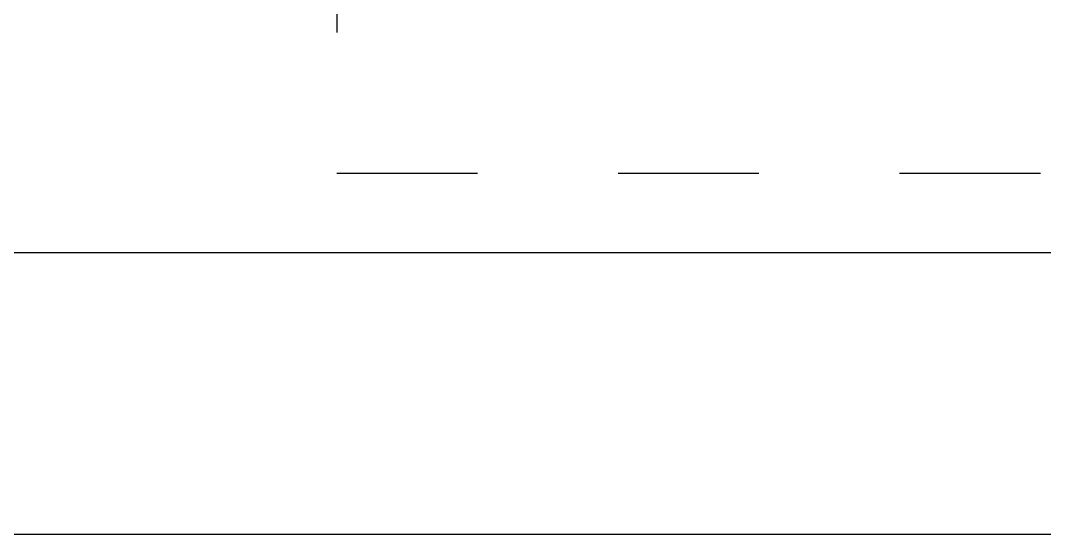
# Model space of a CAD drawing. Header units: millimetres. Extents: x 553474 to 556484, y 6145926 to 6146600.
# Drawn here: x 554117.919 to 554118.646, y 6146170.714 to 6146171.079 of the extents above; entities that cross this region are included whole.
import ezdxf

# ---------------------------------------------------------------- set-up
doc = ezdxf.new("R2010")
doc.units = ezdxf.units.MM
doc.linetypes.add('DASHED', pattern=[5.5, 4, -1.5])
for name, color, linetype in [('DESAGUES PRIMARIOS', 10, 'Continuous'), ('FAISAN', 7, 'Continuous'), ('Muros', 5, 'Continuous')]:
    doc.layers.add(name, color=color, linetype=linetype)

# ---------------------------------------------------------------- blocks, each defined once
blk = doc.blocks.new('A$C5BAE3263')
at = {"layer": 'FAISAN', "color": 3, "linetype": 'DASHED', "ltscale": 0.01, "elevation": 9.796}
blk.add_lwpolyline([(0.90002, 0.25655), (1.50002, 0.25655), (1.50002, 0.85655), (0.90002, 0.85655)], close=True, dxfattribs=at)
at = {"layer": 'Muros', "color": 10, "elevation": 9.796}
for points in [[(1.84002, 2.4), (2.40002, 2.4), (2.40002, 0), (0.00002, 0), (0.00002, 0.42)], [(1.84002, 2.4), (2.40002, 2.4), (2.40002, 0), (0.00002, 0), (0.00002, 0.42)], [(1.84002, 2.2), (2.20002, 2.2), (2.20002, 0.2), (0.20002, 0.2), (0.20002, 0.42)], [(1.84002, 2.2), (2.20002, 2.2), (2.20002, 0.2), (0.20002, 0.2), (0.20002, 0.42)]]:
    blk.add_lwpolyline(points, dxfattribs=at)

msp = doc.modelspace()

# ---------------------------------------------------------------- block references
at = {"layer": 'DESAGUES PRIMARIOS', "color": 254, "lineweight": 5}
msp.add_blockref('A$C5BAE3263', (554117.24334, 6146170.71367), dxfattribs=at)

doc.saveas('drawing.dxf')
